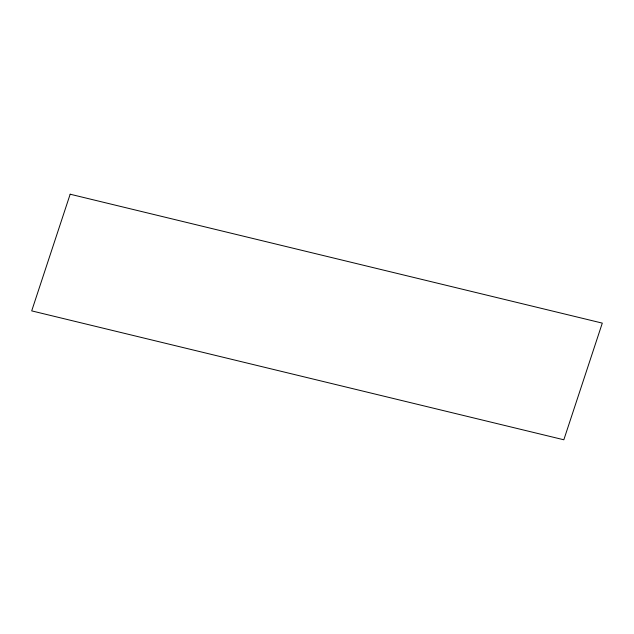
<?xml version="1.0" encoding="UTF-8"?>
<svg xmlns="http://www.w3.org/2000/svg" width="634" height="634" viewBox="0 0 634 634"><rect width="100%" height="100%" fill="white"/><g stroke="black" fill="none" stroke-linecap="round" stroke-linejoin="round"><path stroke-width="0.95" d="M70.168 194.218L31.7 310.882L563.832 439.782L602.3 323.118L70.168 194.218"/></g></svg>
